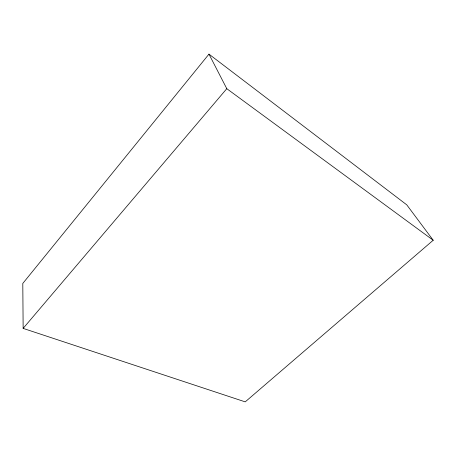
<?xml version="1.0" encoding="UTF-8"?>
<svg xmlns="http://www.w3.org/2000/svg" width="456" height="456" viewBox="0 0 456 456"><rect width="100%" height="100%" fill="white"/><g stroke="black" fill="none" stroke-linecap="round" stroke-linejoin="round"><path stroke-width="0.68" d="M208.968 54.133L22.8 283.427L23.142 328.394L245.225 401.867L433.2 240.255L406.746 204.824L208.968 54.133L226.786 88.681L433.2 240.255M23.142 328.394L226.786 88.681"/></g></svg>
